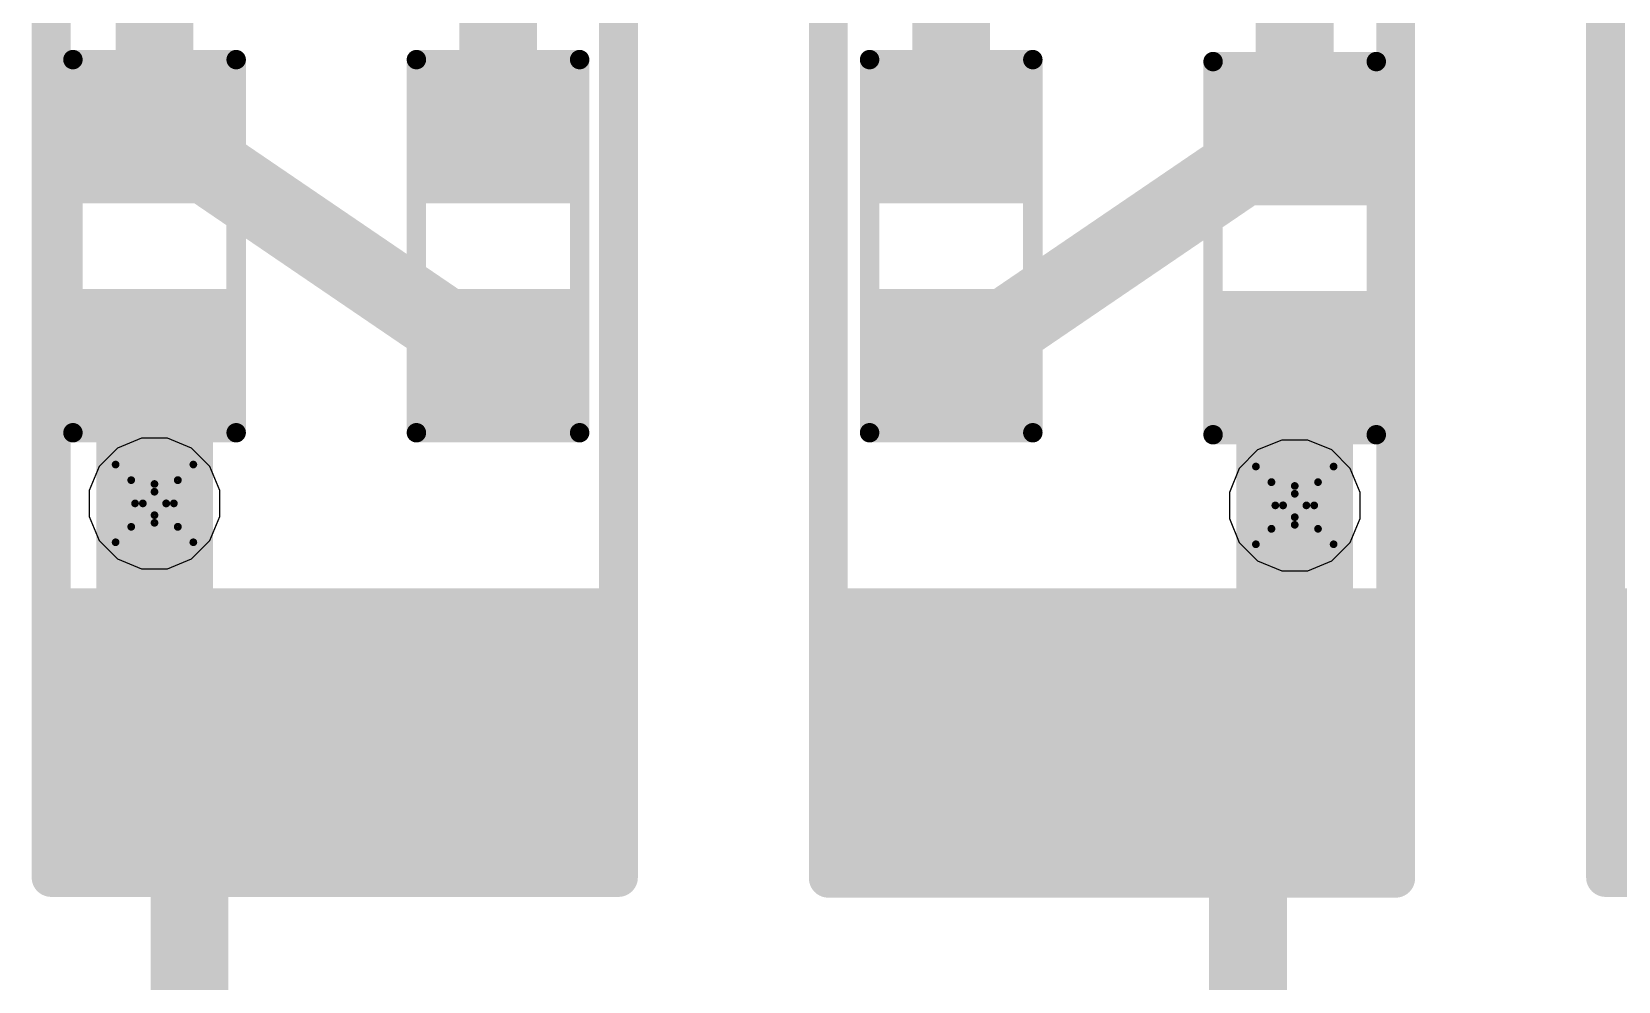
# Model space of a CAD drawing. Header units: inches. Extents: x -2 to 5376, y -4 to 5426.
# Drawn here: x 66.28 to 76.65, y 8.36 to 14.57 of the extents above; entities that cross this region are included whole.
import ezdxf

# ---------------------------------------------------------------- set-up
doc = ezdxf.new("R2010")
doc.units = ezdxf.units.IN
for name, color, linetype in [('Bottom Layer', 5, 'Continuous'), ('Bottom Overlay', 54, 'Continuous'), ('Bottom Paste', 16, 'Continuous'), ('Bottom Solder', 6, 'Continuous'), ('Drill Drawing', 1, 'Continuous'), ('Layer 1', 16, 'Continuous'), ('Layer 2', 76, 'Continuous'), ('Top Layer', 1, 'Continuous'), ('Top Overlay', 2, 'Continuous'), ('Top Paste', 8, 'Continuous'), ('Top Solder', 216, 'Continuous'), ('Via Holes', 16, 'Continuous')]:
    doc.layers.add(name, color=color, linetype=linetype)

# ---------------------------------------------------------------- blocks, each defined once
blk = doc.blocks.new('RES_2512_229')
at = {"layer": 'Top Layer'}
for points in [[(-4.05, 1.7), (-2.45, 1.7), (-2.45, -1.7), (-4.05, -1.7)], [(2.45, 1.7), (4.05, 1.7), (4.05, -1.7), (2.45, -1.7)]]:
    blk.add_hatch(color=1, dxfattribs=at).paths.add_polyline_path(points)
at = {"layer": 'Top Paste'}
for points in [[(-4.05, 1.7), (-2.45, 1.7), (-2.45, -1.7), (-4.05, -1.7)], [(2.45, 1.7), (4.05, 1.7), (4.05, -1.7), (2.45, -1.7)]]:
    blk.add_hatch(color=8, dxfattribs=at).paths.add_polyline_path(points)
at = {"layer": 'Top Solder'}
for points in [[(-4.152, 1.802), (-2.348, 1.802), (-2.348, -1.802), (-4.152, -1.802)], [(2.348, 1.802), (4.152, 1.802), (4.152, -1.802), (2.348, -1.802)]]:
    blk.add_hatch(color=216, dxfattribs=at).paths.add_polyline_path(points)
at = {"layer": 'Top Overlay', "const_width": 0.254}
for points in [[(4.237, 1.854), (-4.242, 1.854)], [(-4.242, -1.854), (-4.242, 1.854)], [(4.237, -1.854), (4.237, 1.854)], [(4.237, -1.854), (-4.242, -1.854)]]:
    blk.add_lwpolyline(points, dxfattribs=at)
at = {"layer": 'Top Overlay', "const_width": 0.127}
for points in [[(-4.305, 1.854, 1), (-4.178, 1.854, 1)], [(-4.305, 1.854, 1), (-4.178, 1.854, 1)], [(4.173, 1.854, 1), (4.3, 1.854, 1)], [(4.173, 1.854, 1), (4.3, 1.854, 1)], [(-4.305, -1.854, 1), (-4.178, -1.854, 1)], [(-4.305, -1.854, 1), (-4.178, -1.854, 1)], [(4.173, -1.854, 1), (4.3, -1.854, 1)], [(4.173, -1.854, 1), (4.3, -1.854, 1)]]:
    blk.add_lwpolyline(points, format="xyb", close=True, dxfattribs=at)
blk = doc.blocks.new('R___0603_B_234')
at = {"layer": 'Bottom Layer'}
for points in [[(-1.143, -0.4445), (-1.143, 0.4445), (-0.381, 0.4445), (-0.381, -0.4445)], [(0.381, -0.4445), (0.381, 0.4445), (1.143, 0.4445), (1.143, -0.4445)]]:
    blk.add_hatch(color=5, dxfattribs=at).paths.add_polyline_path(points)
at = {"layer": 'Bottom Paste'}
for points in [[(-1.143, -0.4445), (-1.143, 0.4445), (-0.381, 0.4445), (-0.381, -0.4445)], [(0.381, -0.4445), (0.381, 0.4445), (1.143, 0.4445), (1.143, -0.4445)]]:
    blk.add_hatch(color=16, dxfattribs=at).paths.add_polyline_path(points)
at = {"layer": 'Bottom Solder'}
for points in [[(-1.2446, -0.5461), (-1.2446, 0.5461), (-0.2794, 0.5461), (-0.2794, -0.5461)], [(0.2794, -0.5461), (0.2794, 0.5461), (1.2446, 0.5461), (1.2446, -0.5461)]]:
    blk.add_hatch(color=6, dxfattribs=at).paths.add_polyline_path(points)
at = {"layer": 'Bottom Overlay', "const_width": 0.127}
for points in [[(-1.2192, 0.5334), (1.2192, 0.5334)], [(-1.2192, 0.5334), (-1.2192, -0.5334)], [(1.2192, 0.5334), (1.2192, -0.5334)], [(-1.2192, -0.5334), (1.2192, -0.5334)]]:
    blk.add_lwpolyline(points, dxfattribs=at)
at = {"layer": 'Bottom Overlay', "const_width": 0.0635}
for points in [[(-1.25095, 0.5334, 1), (-1.18745, 0.5334, 1)], [(-1.25095, 0.5334, 1), (-1.18745, 0.5334, 1)], [(1.18745, 0.5334, 1), (1.25095, 0.5334, 1)], [(1.18745, 0.5334, 1), (1.25095, 0.5334, 1)], [(-1.25095, -0.5334, 1), (-1.18745, -0.5334, 1)], [(-1.25095, -0.5334, 1), (-1.18745, -0.5334, 1)], [(1.18745, -0.5334, 1), (1.25095, -0.5334, 1)], [(1.18745, -0.5334, 1), (1.25095, -0.5334, 1)]]:
    blk.add_lwpolyline(points, format="xyb", close=True, dxfattribs=at)
blk = doc.blocks.new('R___0603_B_235')
at = {"layer": 'Bottom Layer'}
for points in [[(-1.143, -0.4445), (-1.143, 0.4445), (-0.381, 0.4445), (-0.381, -0.4445)], [(0.381, -0.4445), (0.381, 0.4445), (1.143, 0.4445), (1.143, -0.4445)]]:
    blk.add_hatch(color=5, dxfattribs=at).paths.add_polyline_path(points)
at = {"layer": 'Bottom Paste'}
for points in [[(-1.143, -0.4445), (-1.143, 0.4445), (-0.381, 0.4445), (-0.381, -0.4445)], [(0.381, -0.4445), (0.381, 0.4445), (1.143, 0.4445), (1.143, -0.4445)]]:
    blk.add_hatch(color=16, dxfattribs=at).paths.add_polyline_path(points)
at = {"layer": 'Bottom Solder'}
for points in [[(-1.2446, -0.5461), (-1.2446, 0.5461), (-0.2794, 0.5461), (-0.2794, -0.5461)], [(0.2794, -0.5461), (0.2794, 0.5461), (1.2446, 0.5461), (1.2446, -0.5461)]]:
    blk.add_hatch(color=6, dxfattribs=at).paths.add_polyline_path(points)
at = {"layer": 'Bottom Overlay', "const_width": 0.127}
for points in [[(-1.2192, 0.5334), (1.2192, 0.5334)], [(-1.2192, 0.5334), (-1.2192, -0.5334)], [(1.2192, 0.5334), (1.2192, -0.5334)], [(-1.2192, -0.5334), (1.2192, -0.5334)]]:
    blk.add_lwpolyline(points, dxfattribs=at)
at = {"layer": 'Bottom Overlay', "const_width": 0.0635}
for points in [[(-1.25095, 0.5334, 1), (-1.18745, 0.5334, 1)], [(-1.25095, 0.5334, 1), (-1.18745, 0.5334, 1)], [(1.18745, 0.5334, 1), (1.25095, 0.5334, 1)], [(1.18745, 0.5334, 1), (1.25095, 0.5334, 1)], [(-1.25095, -0.5334, 1), (-1.18745, -0.5334, 1)], [(-1.25095, -0.5334, 1), (-1.18745, -0.5334, 1)], [(1.18745, -0.5334, 1), (1.25095, -0.5334, 1)], [(1.18745, -0.5334, 1), (1.25095, -0.5334, 1)]]:
    blk.add_lwpolyline(points, format="xyb", close=True, dxfattribs=at)
blk = doc.blocks.new('RES_2512_236')
at = {"layer": 'Top Layer'}
for points in [[(-4.05, 1.7), (-2.45, 1.7), (-2.45, -1.7), (-4.05, -1.7)], [(2.45, 1.7), (4.05, 1.7), (4.05, -1.7), (2.45, -1.7)]]:
    blk.add_hatch(color=1, dxfattribs=at).paths.add_polyline_path(points)
at = {"layer": 'Top Paste'}
for points in [[(-4.05, 1.7), (-2.45, 1.7), (-2.45, -1.7), (-4.05, -1.7)], [(2.45, 1.7), (4.05, 1.7), (4.05, -1.7), (2.45, -1.7)]]:
    blk.add_hatch(color=8, dxfattribs=at).paths.add_polyline_path(points)
at = {"layer": 'Top Solder'}
for points in [[(-4.152, 1.802), (-2.348, 1.802), (-2.348, -1.802), (-4.152, -1.802)], [(2.348, 1.802), (4.152, 1.802), (4.152, -1.802), (2.348, -1.802)]]:
    blk.add_hatch(color=216, dxfattribs=at).paths.add_polyline_path(points)
at = {"layer": 'Top Overlay', "const_width": 0.254}
for points in [[(-4.242, 1.854), (4.237, 1.854)], [(-4.242, 1.854), (-4.242, -1.854)], [(4.237, 1.854), (4.237, -1.854)], [(-4.242, -1.854), (4.237, -1.854)]]:
    blk.add_lwpolyline(points, dxfattribs=at)
at = {"layer": 'Top Overlay', "const_width": 0.127}
for points in [[(-4.305, 1.854, 1), (-4.178, 1.854, 1)], [(-4.305, 1.854, 1), (-4.178, 1.854, 1)], [(4.173, 1.854, 1), (4.3, 1.854, 1)], [(4.173, 1.854, 1), (4.3, 1.854, 1)], [(-4.305, -1.854, 1), (-4.178, -1.854, 1)], [(-4.305, -1.854, 1), (-4.178, -1.854, 1)], [(4.173, -1.854, 1), (4.3, -1.854, 1)], [(4.173, -1.854, 1), (4.3, -1.854, 1)]]:
    blk.add_lwpolyline(points, format="xyb", close=True, dxfattribs=at)
blk = doc.blocks.new('RES_2512_237')
at = {"layer": 'Top Layer'}
for points in [[(-4.05, 1.7), (-2.45, 1.7), (-2.45, -1.7), (-4.05, -1.7)], [(2.45, 1.7), (4.05, 1.7), (4.05, -1.7), (2.45, -1.7)]]:
    blk.add_hatch(color=1, dxfattribs=at).paths.add_polyline_path(points)
at = {"layer": 'Top Paste'}
for points in [[(-4.05, 1.7), (-2.45, 1.7), (-2.45, -1.7), (-4.05, -1.7)], [(2.45, 1.7), (4.05, 1.7), (4.05, -1.7), (2.45, -1.7)]]:
    blk.add_hatch(color=8, dxfattribs=at).paths.add_polyline_path(points)
at = {"layer": 'Top Solder'}
for points in [[(-4.152, 1.802), (-2.348, 1.802), (-2.348, -1.802), (-4.152, -1.802)], [(2.348, 1.802), (4.152, 1.802), (4.152, -1.802), (2.348, -1.802)]]:
    blk.add_hatch(color=216, dxfattribs=at).paths.add_polyline_path(points)
at = {"layer": 'Top Overlay', "const_width": 0.254}
for points in [[(4.237, 1.854), (-4.242, 1.854)], [(-4.242, -1.854), (-4.242, 1.854)], [(4.237, -1.854), (4.237, 1.854)], [(4.237, -1.854), (-4.242, -1.854)]]:
    blk.add_lwpolyline(points, dxfattribs=at)
at = {"layer": 'Top Overlay', "const_width": 0.127}
for points in [[(-4.305, 1.854, 1), (-4.178, 1.854, 1)], [(-4.305, 1.854, 1), (-4.178, 1.854, 1)], [(4.173, 1.854, 1), (4.3, 1.854, 1)], [(4.173, 1.854, 1), (4.3, 1.854, 1)], [(-4.305, -1.854, 1), (-4.178, -1.854, 1)], [(-4.305, -1.854, 1), (-4.178, -1.854, 1)], [(4.173, -1.854, 1), (4.3, -1.854, 1)], [(4.173, -1.854, 1), (4.3, -1.854, 1)]]:
    blk.add_lwpolyline(points, format="xyb", close=True, dxfattribs=at)
blk = doc.blocks.new('R___0603_B_238')
at = {"layer": 'Bottom Layer'}
for points in [[(-1.143, -0.4445), (-1.143, 0.4445), (-0.381, 0.4445), (-0.381, -0.4445)], [(0.381, -0.4445), (0.381, 0.4445), (1.143, 0.4445), (1.143, -0.4445)]]:
    blk.add_hatch(color=5, dxfattribs=at).paths.add_polyline_path(points)
at = {"layer": 'Bottom Paste'}
for points in [[(-1.143, -0.4445), (-1.143, 0.4445), (-0.381, 0.4445), (-0.381, -0.4445)], [(0.381, -0.4445), (0.381, 0.4445), (1.143, 0.4445), (1.143, -0.4445)]]:
    blk.add_hatch(color=16, dxfattribs=at).paths.add_polyline_path(points)
at = {"layer": 'Bottom Solder'}
for points in [[(-1.2446, -0.5461), (-1.2446, 0.5461), (-0.2794, 0.5461), (-0.2794, -0.5461)], [(0.2794, -0.5461), (0.2794, 0.5461), (1.2446, 0.5461), (1.2446, -0.5461)]]:
    blk.add_hatch(color=6, dxfattribs=at).paths.add_polyline_path(points)
at = {"layer": 'Bottom Overlay', "const_width": 0.127}
for points in [[(-1.2192, 0.5334), (1.2192, 0.5334)], [(-1.2192, 0.5334), (-1.2192, -0.5334)], [(1.2192, 0.5334), (1.2192, -0.5334)], [(-1.2192, -0.5334), (1.2192, -0.5334)]]:
    blk.add_lwpolyline(points, dxfattribs=at)
at = {"layer": 'Bottom Overlay', "const_width": 0.0635}
for points in [[(-1.25095, 0.5334, 1), (-1.18745, 0.5334, 1)], [(-1.25095, 0.5334, 1), (-1.18745, 0.5334, 1)], [(1.18745, 0.5334, 1), (1.25095, 0.5334, 1)], [(1.18745, 0.5334, 1), (1.25095, 0.5334, 1)], [(-1.25095, -0.5334, 1), (-1.18745, -0.5334, 1)], [(-1.25095, -0.5334, 1), (-1.18745, -0.5334, 1)], [(1.18745, -0.5334, 1), (1.25095, -0.5334, 1)], [(1.18745, -0.5334, 1), (1.25095, -0.5334, 1)]]:
    blk.add_lwpolyline(points, format="xyb", close=True, dxfattribs=at)
blk = doc.blocks.new('R___0603_B_239')
at = {"layer": 'Bottom Layer'}
for points in [[(-1.143, -0.4445), (-1.143, 0.4445), (-0.381, 0.4445), (-0.381, -0.4445)], [(0.381, -0.4445), (0.381, 0.4445), (1.143, 0.4445), (1.143, -0.4445)]]:
    blk.add_hatch(color=5, dxfattribs=at).paths.add_polyline_path(points)
at = {"layer": 'Bottom Paste'}
for points in [[(-1.143, -0.4445), (-1.143, 0.4445), (-0.381, 0.4445), (-0.381, -0.4445)], [(0.381, -0.4445), (0.381, 0.4445), (1.143, 0.4445), (1.143, -0.4445)]]:
    blk.add_hatch(color=16, dxfattribs=at).paths.add_polyline_path(points)
at = {"layer": 'Bottom Solder'}
for points in [[(-1.2446, -0.5461), (-1.2446, 0.5461), (-0.2794, 0.5461), (-0.2794, -0.5461)], [(0.2794, -0.5461), (0.2794, 0.5461), (1.2446, 0.5461), (1.2446, -0.5461)]]:
    blk.add_hatch(color=6, dxfattribs=at).paths.add_polyline_path(points)
at = {"layer": 'Bottom Overlay', "const_width": 0.127}
for points in [[(-1.2192, 0.5334), (1.2192, 0.5334)], [(-1.2192, 0.5334), (-1.2192, -0.5334)], [(1.2192, 0.5334), (1.2192, -0.5334)], [(-1.2192, -0.5334), (1.2192, -0.5334)]]:
    blk.add_lwpolyline(points, dxfattribs=at)
at = {"layer": 'Bottom Overlay', "const_width": 0.0635}
for points in [[(-1.25095, 0.5334, 1), (-1.18745, 0.5334, 1)], [(-1.25095, 0.5334, 1), (-1.18745, 0.5334, 1)], [(1.18745, 0.5334, 1), (1.25095, 0.5334, 1)], [(1.18745, 0.5334, 1), (1.25095, 0.5334, 1)], [(-1.25095, -0.5334, 1), (-1.18745, -0.5334, 1)], [(-1.25095, -0.5334, 1), (-1.18745, -0.5334, 1)], [(1.18745, -0.5334, 1), (1.25095, -0.5334, 1)], [(1.18745, -0.5334, 1), (1.25095, -0.5334, 1)]]:
    blk.add_lwpolyline(points, format="xyb", close=True, dxfattribs=at)

msp = doc.modelspace()

# ---------------------------------------------------------------- hatches: boundary and pattern name
at = {"layer": 'Bottom Layer'}
h = msp.add_hatch(color=5, dxfattribs=at)
edge = h.paths.add_edge_path()
edge.add_arc((67.086, 11.483), 0.3, 0, 360)
h = msp.add_hatch(color=5, dxfattribs=at)
edge = h.paths.add_edge_path()
edge.add_arc((74.538, 11.47), 0.3, 0, 360)
at = {"layer": 'Layer 1'}
h = msp.add_hatch(color=16, dxfattribs=at)
edge = h.paths.add_edge_path()
edge.add_arc((67.086, 11.483), 0.3, 0, 360)
h = msp.add_hatch(color=16, dxfattribs=at)
edge = h.paths.add_edge_path()
edge.add_arc((74.538, 11.47), 0.3, 0, 360)
at = {"layer": 'Layer 2'}
h = msp.add_hatch(color=76, dxfattribs=at)
edge = h.paths.add_edge_path()
edge.add_arc((67.086, 11.483), 0.3, 0, 360)
h = msp.add_hatch(color=76, dxfattribs=at)
edge = h.paths.add_edge_path()
edge.add_arc((74.538, 11.47), 0.3, 0, 360)
at = {"layer": 'Top Layer'}
h = msp.add_hatch(color=1, dxfattribs=at)
edge = h.paths.add_edge_path()
edge.add_arc((67.086, 11.483), 0.3, 0, 360)
h = msp.add_hatch(color=1, dxfattribs=at)
edge = h.paths.add_edge_path()
edge.add_arc((74.538, 11.47), 0.3, 0, 360)
at = {"layer": 'Via Holes'}
h = msp.add_hatch(color=7, dxfattribs=at)
edge = h.paths.add_edge_path()
edge.add_arc((67.086, 11.483), 0.15, 0, 360)
h = msp.add_hatch(color=7, dxfattribs=at)
edge = h.paths.add_edge_path()
edge.add_arc((74.538, 11.47), 0.15, 0, 360)

# ---------------------------------------------------------------- linework, layer by layer
at = {"layer": 'Bottom Layer'}
for points, const_width in [([(69.331, 13.926), (69.331, 15.987)], 0.508), ([(72.293, 13.913), (72.293, 15.974)], 0.508), ([(67.086, 14.053), (67.086, 15.717)], 0.508), ([(74.538, 14.04), (74.538, 15.704)], 0.508), ([(67.086, 14.053), (67.086, 13.926)], 0.508), ([(74.538, 13.913), (74.538, 14.04)], 0.508), ([(67.086, 13.926), (67.276, 13.799)], 0.508), ([(74.348, 13.786), (74.538, 13.913)], 0.508), ([(67.276, 13.799), (69.141, 12.529)], 0.508), ([(72.483, 12.516), (74.348, 13.786)], 0.508), ([(67.086, 11.483), (67.086, 12.402)], 0.762), ([(69.141, 12.529), (69.331, 12.402)], 0.508), ([(72.293, 12.389), (72.483, 12.516)], 0.508), ([(74.538, 11.47), (74.538, 12.389)], 0.762)]:
    msp.add_lwpolyline(points, dxfattribs=dict(at, const_width=const_width))
for points, const_width in [([(66.959, 14.053, 1), (67.213, 14.053, 1)], 0.254), ([(66.959, 14.053, 1), (67.213, 14.053, 1)], 0.254), ([(74.411, 14.04, 1), (74.665, 14.04, 1)], 0.254), ([(74.411, 14.04, 1), (74.665, 14.04, 1)], 0.254), ([(66.959, 13.926, 1), (67.213, 13.926, 1)], 0.254), ([(66.959, 13.926, 1), (67.213, 13.926, 1)], 0.254), ([(69.204, 13.926, 1), (69.458, 13.926, 1)], 0.254), ([(72.166, 13.913, 1), (72.42, 13.913, 1)], 0.254), ([(74.411, 13.913, 1), (74.665, 13.913, 1)], 0.254), ([(74.411, 13.913, 1), (74.665, 13.913, 1)], 0.254), ([(67.149, 13.799, 1), (67.403, 13.799, 1)], 0.254), ([(67.149, 13.799, 1), (67.403, 13.799, 1)], 0.254), ([(74.221, 13.786, 1), (74.475, 13.786, 1)], 0.254), ([(74.221, 13.786, 1), (74.475, 13.786, 1)], 0.254), ([(66.895, 12.402, 1), (67.276, 12.402, 1)], 0.381), ([(69.014, 12.529, 1), (69.268, 12.529, 1)], 0.254), ([(69.014, 12.529, 1), (69.268, 12.529, 1)], 0.254), ([(72.356, 12.516, 1), (72.61, 12.516, 1)], 0.254), ([(72.356, 12.516, 1), (72.61, 12.516, 1)], 0.254), ([(74.348, 12.389, 1), (74.729, 12.389, 1)], 0.381), ([(69.204, 12.402, 1), (69.458, 12.402, 1)], 0.254), ([(72.166, 12.389, 1), (72.42, 12.389, 1)], 0.254), ([(66.895, 11.483, 1), (67.276, 11.483, 1)], 0.381), ([(74.348, 11.47, 1), (74.729, 11.47, 1)], 0.381)]:
    msp.add_lwpolyline(points, format="xyb", close=True, dxfattribs=dict(at, const_width=const_width))
at = {"layer": 'Drill Drawing', "const_width": 0.0508}
for points in [[(66.832, 11.737), (67.086, 11.61)], [(66.832, 11.737), (66.959, 11.483)], [(67.086, 11.61), (67.34, 11.737)], [(67.213, 11.483), (67.34, 11.737)], [(74.284, 11.724), (74.538, 11.597)], [(74.284, 11.724), (74.411, 11.47)], [(74.538, 11.597), (74.792, 11.724)], [(74.665, 11.47), (74.792, 11.724)], [(66.933, 11.635), (67.086, 11.559)], [(66.933, 11.635), (67.009, 11.483)], [(67.086, 11.559), (67.238, 11.635)], [(67.162, 11.483), (67.238, 11.635)], [(74.386, 11.622), (74.538, 11.546)], [(74.386, 11.622), (74.462, 11.47)], [(74.538, 11.546), (74.691, 11.622)], [(74.614, 11.47), (74.691, 11.622)], [(66.832, 11.229), (66.959, 11.483)], [(66.933, 11.33), (67.009, 11.483)], [(66.933, 11.33), (67.086, 11.406)], [(67.086, 11.406), (67.238, 11.33)], [(67.162, 11.483), (67.238, 11.33)], [(67.213, 11.483), (67.34, 11.229)], [(74.284, 11.216), (74.411, 11.47)], [(74.386, 11.317), (74.462, 11.47)], [(74.386, 11.317), (74.538, 11.393)], [(74.538, 11.393), (74.691, 11.317)], [(74.614, 11.47), (74.691, 11.317)], [(74.665, 11.47), (74.792, 11.216)], [(66.832, 11.229), (67.086, 11.356)], [(67.086, 11.356), (67.34, 11.229)], [(74.284, 11.216), (74.538, 11.343)], [(74.538, 11.343), (74.792, 11.216)]]:
    msp.add_lwpolyline(points, dxfattribs=at)
at = {"layer": 'Drill Drawing', "const_width": 0.0254}
for points in [[(66.819, 11.737, 1), (66.844, 11.737, 1)], [(66.819, 11.737, 1), (66.844, 11.737, 1)], [(67.327, 11.737, 1), (67.352, 11.737, 1)], [(67.327, 11.737, 1), (67.352, 11.737, 1)], [(74.272, 11.724, 1), (74.297, 11.724, 1)], [(74.272, 11.724, 1), (74.297, 11.724, 1)], [(74.78, 11.724, 1), (74.805, 11.724, 1)], [(74.78, 11.724, 1), (74.805, 11.724, 1)], [(66.921, 11.635, 1), (66.946, 11.635, 1)], [(66.921, 11.635, 1), (66.946, 11.635, 1)], [(67.073, 11.61, 1), (67.098, 11.61, 1)], [(67.073, 11.61, 1), (67.098, 11.61, 1)], [(67.225, 11.635, 1), (67.251, 11.635, 1)], [(67.225, 11.635, 1), (67.251, 11.635, 1)], [(74.373, 11.622, 1), (74.399, 11.622, 1)], [(74.373, 11.622, 1), (74.399, 11.622, 1)], [(74.526, 11.597, 1), (74.551, 11.597, 1)], [(74.526, 11.597, 1), (74.551, 11.597, 1)], [(74.678, 11.622, 1), (74.703, 11.622, 1)], [(74.678, 11.622, 1), (74.703, 11.622, 1)], [(67.073, 11.559, 1), (67.098, 11.559, 1)], [(67.073, 11.559, 1), (67.098, 11.559, 1)], [(74.526, 11.546, 1), (74.551, 11.546, 1)], [(74.526, 11.546, 1), (74.551, 11.546, 1)], [(66.946, 11.483, 1), (66.971, 11.483, 1)], [(66.946, 11.483, 1), (66.971, 11.483, 1)], [(66.997, 11.483, 1), (67.022, 11.483, 1)], [(66.997, 11.483, 1), (67.022, 11.483, 1)], [(67.073, 11.406, 1), (67.098, 11.406, 1)], [(67.073, 11.406, 1), (67.098, 11.406, 1)], [(67.149, 11.483, 1), (67.175, 11.483, 1)], [(67.149, 11.483, 1), (67.175, 11.483, 1)], [(67.2, 11.483, 1), (67.225, 11.483, 1)], [(67.2, 11.483, 1), (67.225, 11.483, 1)], [(74.399, 11.47, 1), (74.424, 11.47, 1)], [(74.399, 11.47, 1), (74.424, 11.47, 1)], [(74.449, 11.47, 1), (74.475, 11.47, 1)], [(74.449, 11.47, 1), (74.475, 11.47, 1)], [(74.526, 11.393, 1), (74.551, 11.393, 1)], [(74.526, 11.393, 1), (74.551, 11.393, 1)], [(74.602, 11.47, 1), (74.627, 11.47, 1)], [(74.602, 11.47, 1), (74.627, 11.47, 1)], [(74.653, 11.47, 1), (74.678, 11.47, 1)], [(74.653, 11.47, 1), (74.678, 11.47, 1)], [(66.921, 11.33, 1), (66.946, 11.33, 1)], [(66.921, 11.33, 1), (66.946, 11.33, 1)], [(67.073, 11.356, 1), (67.098, 11.356, 1)], [(67.073, 11.356, 1), (67.098, 11.356, 1)], [(67.225, 11.33, 1), (67.251, 11.33, 1)], [(67.225, 11.33, 1), (67.251, 11.33, 1)], [(74.373, 11.317, 1), (74.399, 11.317, 1)], [(74.373, 11.317, 1), (74.399, 11.317, 1)], [(74.526, 11.343, 1), (74.551, 11.343, 1)], [(74.526, 11.343, 1), (74.551, 11.343, 1)], [(74.678, 11.317, 1), (74.703, 11.317, 1)], [(74.678, 11.317, 1), (74.703, 11.317, 1)], [(66.819, 11.229, 1), (66.844, 11.229, 1)], [(66.819, 11.229, 1), (66.844, 11.229, 1)], [(67.327, 11.229, 1), (67.352, 11.229, 1)], [(67.327, 11.229, 1), (67.352, 11.229, 1)], [(74.272, 11.216, 1), (74.297, 11.216, 1)], [(74.272, 11.216, 1), (74.297, 11.216, 1)], [(74.78, 11.216, 1), (74.805, 11.216, 1)], [(74.78, 11.216, 1), (74.805, 11.216, 1)]]:
    msp.add_lwpolyline(points, format="xyb", close=True, dxfattribs=at)
at = {"layer": 'Layer 1'}
for p, q in [((66.844, 11.845), (66.724, 11.725)), ((67.001, 11.91), (66.844, 11.845)), ((67.171, 11.91), (67.001, 11.91)), ((67.328, 11.845), (67.171, 11.91)), ((67.448, 11.725), (67.328, 11.845)), ((74.296, 11.832), (74.176, 11.712)), ((74.453, 11.897), (74.296, 11.832)), ((74.623, 11.897), (74.453, 11.897)), ((74.78, 11.832), (74.623, 11.897)), ((74.9, 11.712), (74.78, 11.832)), ((66.724, 11.725), (66.659, 11.568)), ((67.513, 11.568), (67.448, 11.725)), ((74.176, 11.712), (74.111, 11.555)), ((74.965, 11.555), (74.9, 11.712)), ((66.659, 11.568), (66.659, 11.398)), ((67.513, 11.398), (67.513, 11.568)), ((74.111, 11.555), (74.111, 11.385)), ((74.965, 11.385), (74.965, 11.555)), ((66.659, 11.398), (66.724, 11.241)), ((67.448, 11.241), (67.513, 11.398)), ((74.111, 11.385), (74.176, 11.228)), ((74.9, 11.228), (74.965, 11.385)), ((66.724, 11.241), (66.844, 11.121)), ((67.328, 11.121), (67.448, 11.241)), ((74.176, 11.228), (74.296, 11.108)), ((74.78, 11.108), (74.9, 11.228)), ((66.844, 11.121), (67.001, 11.056)), ((67.171, 11.056), (67.328, 11.121)), ((74.296, 11.108), (74.453, 11.043)), ((74.623, 11.043), (74.78, 11.108)), ((67.001, 11.056), (67.171, 11.056)), ((74.453, 11.043), (74.623, 11.043))]:
    msp.add_line(p, q, dxfattribs=at)
at = {"layer": 'Layer 2'}
for p, q in [((66.844, 11.845), (66.724, 11.725)), ((67.001, 11.91), (66.844, 11.845)), ((67.171, 11.91), (67.001, 11.91)), ((67.328, 11.845), (67.171, 11.91)), ((67.448, 11.725), (67.328, 11.845)), ((74.296, 11.832), (74.176, 11.712)), ((74.453, 11.897), (74.296, 11.832)), ((74.623, 11.897), (74.453, 11.897)), ((74.78, 11.832), (74.623, 11.897)), ((74.9, 11.712), (74.78, 11.832)), ((66.724, 11.725), (66.659, 11.568)), ((67.513, 11.568), (67.448, 11.725)), ((74.176, 11.712), (74.111, 11.555)), ((74.965, 11.555), (74.9, 11.712)), ((66.659, 11.568), (66.659, 11.398)), ((67.513, 11.398), (67.513, 11.568)), ((74.111, 11.555), (74.111, 11.385)), ((74.965, 11.385), (74.965, 11.555)), ((66.659, 11.398), (66.724, 11.241)), ((67.448, 11.241), (67.513, 11.398)), ((74.111, 11.385), (74.176, 11.228)), ((74.9, 11.228), (74.965, 11.385)), ((66.724, 11.241), (66.844, 11.121)), ((67.328, 11.121), (67.448, 11.241)), ((74.176, 11.228), (74.296, 11.108)), ((74.78, 11.108), (74.9, 11.228)), ((66.844, 11.121), (67.001, 11.056)), ((67.171, 11.056), (67.328, 11.121)), ((74.296, 11.108), (74.453, 11.043)), ((74.623, 11.043), (74.78, 11.108)), ((67.001, 11.056), (67.171, 11.056)), ((74.453, 11.043), (74.623, 11.043))]:
    msp.add_line(p, q, dxfattribs=at)
at = {"layer": 'Top Layer'}
for points, const_width in [([(67.086, 10.444), (67.086, 11.483)], 0.762), ([(74.538, 10.444), (74.538, 11.47)], 0.762), ([(67.086, 10.444), (68.264, 10.025)], 0.762), ([(73.344, 10.025), (74.538, 10.444)], 0.762), ([(67.315, 9.479), (67.861, 10.025)], 0.508), ([(67.861, 10.025), (68.264, 10.025)], 0.508), ([(73.283, 10.025), (73.687, 10.025)], 0.508), ([(73.687, 10.025), (74.233, 9.479)], 0.508), ([(67.315, 7.56), (67.315, 9.479)], 0.508), ([(74.233, 7.56), (74.233, 9.479)], 0.508)]:
    msp.add_lwpolyline(points, dxfattribs=dict(at, const_width=const_width))
for points, const_width in [([(66.895, 11.483, 1), (67.276, 11.483, 1)], 0.381), ([(74.348, 11.47, 1), (74.729, 11.47, 1)], 0.381), ([(66.895, 10.444, 1), (67.276, 10.444, 1)], 0.381), ([(66.895, 10.444, 1), (67.276, 10.444, 1)], 0.381), ([(74.348, 10.444, 1), (74.729, 10.444, 1)], 0.381), ([(74.348, 10.444, 1), (74.729, 10.444, 1)], 0.381), ([(68.074, 10.025, 1), (68.455, 10.025, 1)], 0.381), ([(73.154, 10.025, 1), (73.535, 10.025, 1)], 0.381), ([(67.734, 10.025, 1), (67.988, 10.025, 1)], 0.254), ([(67.734, 10.025, 1), (67.988, 10.025, 1)], 0.254), ([(68.137, 10.025, 1), (68.391, 10.025, 1)], 0.254), ([(73.156, 10.025, 1), (73.41, 10.025, 1)], 0.254), ([(73.56, 10.025, 1), (73.814, 10.025, 1)], 0.254), ([(73.56, 10.025, 1), (73.814, 10.025, 1)], 0.254), ([(67.188, 9.479, 1), (67.442, 9.479, 1)], 0.254), ([(67.188, 9.479, 1), (67.442, 9.479, 1)], 0.254), ([(74.106, 9.479, 1), (74.36, 9.479, 1)], 0.254), ([(74.106, 9.479, 1), (74.36, 9.479, 1)], 0.254)]:
    msp.add_lwpolyline(points, format="xyb", close=True, dxfattribs=dict(at, const_width=const_width))

# ---------------------------------------------------------------- block references
for name, p, rotation in [('RES_2512_237', (68.264, 13.275), 270), ('RES_2512_236', (73.344, 13.275), 90), ('RES_2512_229', (78.424, 13.275), 270), ('R___0603_B_239', (67.086, 13.164), 90), ('R___0603_B_238', (69.331, 13.164), 90), ('R___0603_B_234', (72.293, 13.164), 90), ('R___0603_B_235', (74.538, 13.151), 90)]:
    msp.add_blockref(name, p, dxfattribs=dict(rotation=rotation))

doc.saveas('drawing.dxf')
